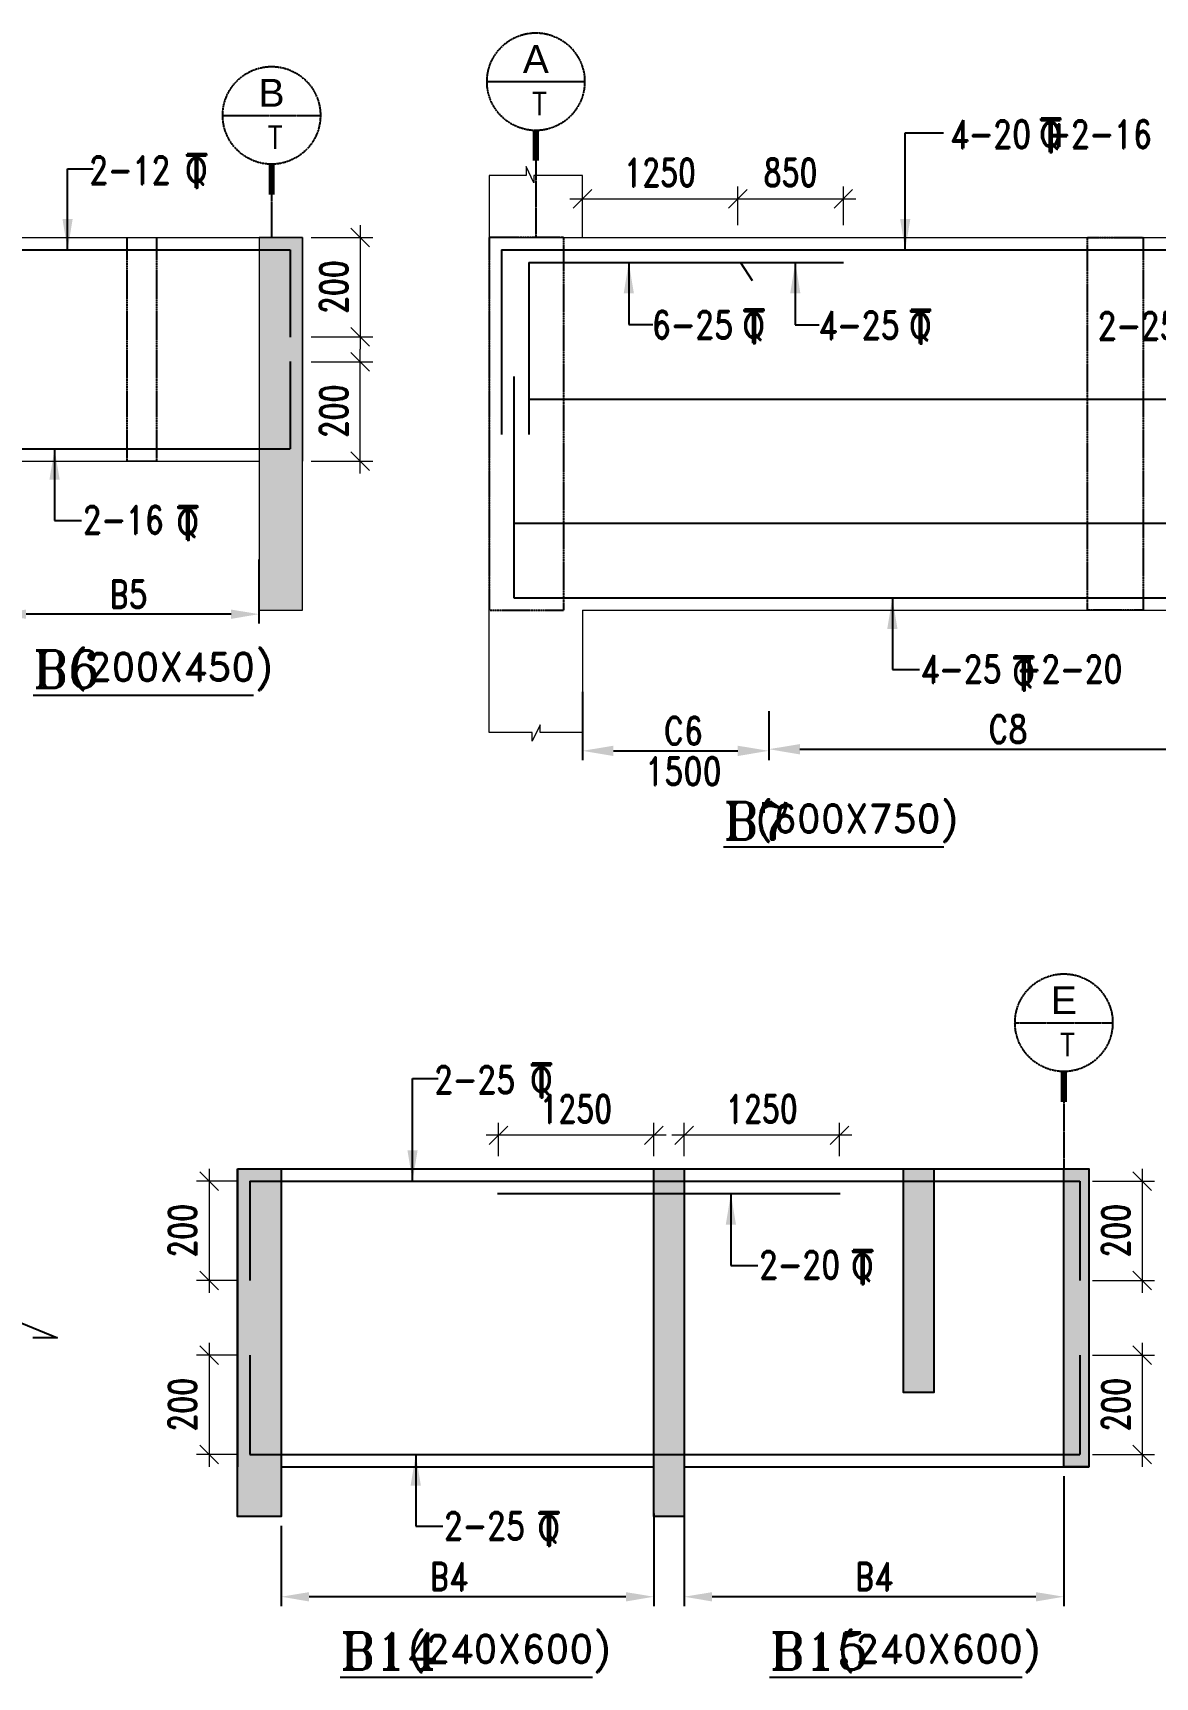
# Model space of a CAD drawing. Header units: millimetres. Extents: x 2061841 to 105821645, y -77612 to 48520811.
# Drawn here: x 2857719 to 2866751, y 29603 to 42838 of the extents above; entities that cross this region are included whole.
import ezdxf
from ezdxf.enums import TextEntityAlignment as Align

# ---------------------------------------------------------------- set-up
doc = ezdxf.new("R2010")
doc.units = ezdxf.units.MM
doc.header["$LTSCALE"] = 10
doc.header["$MEASUREMENT"] = 0
for name, pattern in [('$0$HIDDEN', [0.375, 0.25, -0.125]), ('BASEMENT COLUMN SETTING OUT-PART 2_R4$0$CENTER', [2, 1.25, -0.25, 0.25, -0.25]), ('CENTER', [2, 1.25, -0.25, 0.25, -0.25])]:
    doc.linetypes.add(name, pattern=pattern)
for name, color, linetype in [('A-Grid-Tower', 8, 'CENTER'), ('BASEMENT COLUMN SETTING OUT-PART 2_R4$0$A-GRID-MAIN', 2, 'BASEMENT COLUMN SETTING OUT-PART 2_R4$0$CENTER'), ('BEAM', 4, 'Continuous'), ('BEAM HATCH', 252, 'Continuous'), ('BEAM STIRRUPS', 3, 'Continuous'), ('LEADER', 3, 'Continuous'), ('REIN', 1, 'Continuous'), ('S-BEAM', 4, 'Continuous'), ('SHEET', 7, 'Continuous'), ('VIN_BEAM', 4, 'Continuous')]:
    doc.layers.add(name, color=color, linetype=linetype)
doc.layers.add('TEXT', color=2, linetype='Continuous', lineweight=25)
doc.layers.add('VIN_SLAB DIMENSION', color=3, linetype='Continuous', lineweight=13)
doc.styles.add('200', font='romand.shx', dxfattribs={"width": 0.8, "height": 225})
doc.styles.add('BASEMENT COLUMN SETTING OUT-PART 2_R4$0$MAS-TXTL', font='arial.ttf', dxfattribs={"height": 200})
doc.styles.add('BASEMENT COLUMN SETTING OUT-PART 2_R4$0$MAS-TXTS', font='romans.shx', dxfattribs={"width": 0.8, "height": 180})
doc.styles.add('PK', font='romand.shx', dxfattribs={"width": 0.7, "height": 225})
doc.styles.add('PRP 100', font='romand.shx', dxfattribs={"width": 0.75})
doc.styles.add('RD', font='romand.shx', dxfattribs={"width": 0.9, "height": 225})
doc.styles.add('ROMAND', font='romand', dxfattribs={"height": 200})
doc.styles.add('RT', font='romant.shx', dxfattribs={"height": 250})
doc.dimstyles.new('dim', dxfattribs={"dimtxt": 225, "dimasz": 150, "dimexe": 100, "dimexo": 100, "dimgap": 100, "dimtad": 1, "dimdec": 0, "dimlfac": -1, "dimrnd": 5, "dimdsep": 46, "dimtxsty": 'PRP 100', "dimblk": 'OBLIQUE', "dimcen": 1.5, "dimdle": 100, "dimclrd": 3, "dimclre": 3, "dimclrt": 2, "dimadec": 0, "dimazin": 0, "dimtfac": 1, "dimtdec": 0, "dimtix": 1, "dimtmove": 0, "dimatfit": 3, "dimldrblk": 'OBLIQUE', "dimfxl": 200, "dimlwd": -1, "dimlwe": -1, "dimarcsym": 0})
doc.dimstyles.new('GR', dxfattribs={"dimtxt": 225, "dimasz": 100, "dimexe": 50, "dimexo": 50, "dimgap": 40, "dimtad": 1, "dimdec": 0, "dimzin": 0, "dimdsep": 46, "dimtxsty": 'RD', "dimblk1": 'OBLIQUE', "dimblk2": 'OBLIQUE', "dimsah": 1, "dimcen": 0, "dimdle": 100, "dimclrd": 3, "dimclre": 3, "dimclrt": 2, "dimadec": 0, "dimazin": 0, "dimtfac": 1, "dimtdec": 0, "dimtix": 1, "dimtmove": 0, "dimatfit": 3, "dimfxl": 1, "dimtolj": 1, "dimtzin": 0, "dimarcsym": 0})
doc.dimstyles.new('GR2', dxfattribs={"dimtxt": 225, "dimasz": 100, "dimexe": 75, "dimexo": 75, "dimgap": 50, "dimtad": 1, "dimdec": 0, "dimdsep": 46, "dimtxsty": '200', "dimblk1": 'OBLIQUE', "dimblk2": 'OBLIQUE', "dimsah": 1, "dimcen": 50, "dimdle": 75, "dimclrd": 3, "dimclre": 3, "dimclrt": 2, "dimadec": 0, "dimazin": 0, "dimtfac": 1, "dimtdec": 0, "dimtix": 1, "dimtmove": 0, "dimatfit": 3, "dimldrblk": 'OBLIQUE', "dimfxl": 1, "dimtolj": 1, "dimtzin": 0, "dimarcsym": 0})

# ---------------------------------------------------------------- blocks, each defined once
blk = doc.blocks.new('_Oblique')
at = {"color": 0, "linetype": 'ByBlock', "lineweight": -2}
blk.add_line((-0.5, -0.5), (0.5, 0.5), dxfattribs=at)
blk = doc.blocks.new('*D1753')
at = {"layer": 'Defpoints', "color": 0, "transparency": 16777216}
for p in [(2863392, 41502), (2862142, 41191, 0), (2863392, 41191, 0)]:
    blk.add_point(p, dxfattribs=at)
at = {"layer": 'VIN_SLAB DIMENSION', "color": 3, "transparency": 16777216}
for p, q in [((2862142, 41291), (2862142, 41602)), ((2863392, 41291), (2863392, 41602)), ((2862042, 41502), (2863492, 41502))]:
    blk.add_line(p, q, dxfattribs=at)
at = {"layer": 'VIN_SLAB DIMENSION', "color": 3, "transparency": 16777216, "xscale": 150, "yscale": 150, "zscale": 150, "rotation": 180}
blk.add_blockref('_Oblique', (2862142, 41502), dxfattribs=at)
at = {"layer": 'VIN_SLAB DIMENSION', "color": 3, "transparency": 16777216, "xscale": 150, "yscale": 150, "zscale": 150}
blk.add_blockref('_Oblique', (2863392, 41502), dxfattribs=at)
at = {"layer": 'VIN_SLAB DIMENSION', "color": 2, "transparency": 16777216, "insert": (2862767, 41715), "char_height": 225, "attachment_point": 5, "style": 'PRP 100'}
blk.add_mtext('1250', dxfattribs=at)
blk = doc.blocks.new('OBLIQUE')
blk = doc.blocks.new('A$C33BE299A')
at = {"layer": 'SHEET', "color": 4, "style": 'ROMAND'}
for s, height, p in [('T', 170, (-16.2, 0)), ('Q', 125, (-14.4, 26.9))]:
    blk.add_text(s, height=height, dxfattribs=at).set_placement(p)
blk = doc.blocks.new('*D1728')
at = {"layer": 'BEAM STIRRUPS', "color": 3, "lineweight": -2, "ltscale": 0.25, "transparency": 16777216}
for p, q in [((2857440, 38520), (2857440, 38084)), ((2859539, 38598), (2859539, 38084)), ((2859314, 38159), (2857665, 38159))]:
    blk.add_line(p, q, dxfattribs=at)
at = {"layer": 'BEAM STIRRUPS', "color": 3, "linetype": 'Continuous', "ltscale": 0.25, "transparency": 16777216}
for points in [[(2857665, 38196), (2857665, 38121), (2857440, 38159)], [(2859314, 38196), (2859314, 38121), (2859539, 38159)]]:
    blk.add_solid(points, dxfattribs=at)
at = {"layer": 'Defpoints', "color": 0, "linetype": 'Continuous', "ltscale": 0.25, "transparency": 16777216}
for p in [(2859539, 38673, 46), (2857440, 38595, 2), (2857440, 38159)]:
    blk.add_point(p, dxfattribs=at)
at = {"layer": 'BEAM STIRRUPS', "color": 2, "linetype": 'Continuous', "ltscale": 0.25, "transparency": 16777216, "insert": (2858489, 38321), "char_height": 225, "attachment_point": 5, "rotation": 360, "style": '200'}
blk.add_mtext('\\A1;B5', dxfattribs=at)
blk = doc.blocks.new('*D1709')
at = {"layer": 'BEAM STIRRUPS', "color": 3, "lineweight": -2, "ltscale": 0.25, "transparency": 16777216}
for p, q in [((2862717, 30920), (2862717, 30175)), ((2859717, 30820), (2859717, 30175)), ((2862492, 30250), (2859942, 30250))]:
    blk.add_line(p, q, dxfattribs=at)
at = {"layer": 'BEAM STIRRUPS', "color": 3, "linetype": 'Continuous', "ltscale": 0.25, "transparency": 16777216}
for points in [[(2859942, 30287), (2859942, 30212), (2859717, 30250)], [(2862492, 30287), (2862492, 30212), (2862717, 30250)]]:
    blk.add_solid(points, dxfattribs=at)
at = {"layer": 'Defpoints', "color": 0, "linetype": 'Continuous', "ltscale": 0.25, "transparency": 16777216}
for p in [(2862717, 30995, 46), (2859717, 30895, 2), (2859717, 30250)]:
    blk.add_point(p, dxfattribs=at)
at = {"layer": 'BEAM STIRRUPS', "color": 2, "linetype": 'Continuous', "ltscale": 0.25, "transparency": 16777216, "insert": (2861067, 30412), "char_height": 225, "attachment_point": 5, "rotation": 360, "style": '200'}
blk.add_mtext('\\A1;B4', dxfattribs=at)
blk = doc.blocks.new('*D1710')
at = {"layer": 'BEAM STIRRUPS', "color": 3, "lineweight": -2, "ltscale": 0.25, "transparency": 16777216}
for p, q in [((2862961, 31220), (2862961, 30175)), ((2866017, 31220), (2866017, 30175)), ((2865792, 30250), (2863186, 30250))]:
    blk.add_line(p, q, dxfattribs=at)
at = {"layer": 'BEAM STIRRUPS', "color": 3, "linetype": 'Continuous', "ltscale": 0.25, "transparency": 16777216}
for points in [[(2863186, 30287), (2863186, 30212), (2862961, 30250)], [(2865792, 30287), (2865792, 30212), (2866017, 30250)]]:
    blk.add_solid(points, dxfattribs=at)
at = {"layer": 'Defpoints', "color": 0, "linetype": 'Continuous', "ltscale": 0.25, "transparency": 16777216}
for p in [(2862961, 31295, 2), (2866017, 31295, 46), (2862961, 30250)]:
    blk.add_point(p, dxfattribs=at)
at = {"layer": 'BEAM STIRRUPS', "color": 2, "linetype": 'Continuous', "ltscale": 0.25, "transparency": 16777216, "insert": (2864489, 30412), "char_height": 225, "attachment_point": 5, "rotation": 360, "style": '200'}
blk.add_mtext('\\A1;B4', dxfattribs=at)
blk = doc.blocks.new('*D1645')
at = {"layer": 'BEAM', "color": 3, "lineweight": -2, "transparency": 16777216}
for p, q in [((2862142, 37533), (2862142, 36984)), ((2863642, 37378), (2863642, 36984)), ((2862392, 37059), (2863392, 37059))]:
    blk.add_line(p, q, dxfattribs=at)
at = {"layer": 'BEAM', "color": 3, "transparency": 16777216}
for points in [[(2862392, 37100), (2862392, 37017), (2862142, 37059)], [(2863392, 37100), (2863392, 37017), (2863642, 37059)]]:
    blk.add_solid(points, dxfattribs=at)
at = {"layer": 'Defpoints', "color": 0, "transparency": 16777216}
for p in [(2862142, 37608, 0), (2863642, 37453, 0), (2863642, 37059)]:
    blk.add_point(p, dxfattribs=at)
at = {"layer": 'BEAM', "color": 2, "transparency": 16777216, "char_height": 225, "attachment_point": 5, "style": '200'}
for s, insert in [('\\A1;C6', (2862955, 37221)), ('\\A1;1500', (2862955, 36896))]:
    blk.add_mtext(s, dxfattribs=dict(at, insert=insert))
blk = doc.blocks.new('*D1647')
at = {"layer": 'BEAM', "color": 3, "lineweight": -2, "transparency": 16777216}
for p, q in [((2867492, 37322), (2867492, 36997)), ((2863642, 37303), (2863642, 36997)), ((2863892, 37072), (2867242, 37072))]:
    blk.add_line(p, q, dxfattribs=at)
at = {"layer": 'BEAM', "color": 3, "transparency": 16777216}
for points in [[(2863892, 37113), (2863892, 37030), (2863642, 37072)], [(2867242, 37113), (2867242, 37030), (2867492, 37072)]]:
    blk.add_solid(points, dxfattribs=at)
at = {"layer": 'Defpoints', "color": 0, "transparency": 16777216}
for p in [(2863642, 37378), (2867492, 37397, 14), (2867492, 37072)]:
    blk.add_point(p, dxfattribs=at)
at = {"layer": 'BEAM', "color": 2, "transparency": 16777216, "insert": (2865567, 37234), "char_height": 225, "attachment_point": 5, "style": '200'}
blk.add_mtext('\\A1;C8', dxfattribs=at)
blk = doc.blocks.new('*D1661')
at = {"layer": 'Defpoints', "color": 0, "transparency": 16777216}
for p in [(2861467, 33964), (2861467, 33695, 0), (2862717, 33695, 0)]:
    blk.add_point(p, dxfattribs=at)
at = {"layer": 'VIN_SLAB DIMENSION', "color": 3, "transparency": 16777216}
for p, q in [((2861467, 33795), (2861467, 34064)), ((2862717, 33795), (2862717, 34064)), ((2862817, 33964), (2861367, 33964))]:
    blk.add_line(p, q, dxfattribs=at)
at = {"layer": 'VIN_SLAB DIMENSION', "color": 3, "transparency": 16777216, "xscale": 150, "yscale": 150, "zscale": 150, "rotation": 180}
blk.add_blockref('_Oblique', (2861467, 33964), dxfattribs=at)
at = {"layer": 'VIN_SLAB DIMENSION', "color": 3, "transparency": 16777216, "xscale": 150, "yscale": 150, "zscale": 150}
blk.add_blockref('_Oblique', (2862717, 33964), dxfattribs=at)
at = {"layer": 'VIN_SLAB DIMENSION', "color": 2, "transparency": 16777216, "insert": (2862092, 34177), "char_height": 225, "attachment_point": 5, "style": 'PRP 100'}
blk.add_mtext('1250', dxfattribs=at)
blk = doc.blocks.new('*D1662')
at = {"layer": 'Defpoints', "color": 0, "transparency": 16777216}
for p in [(2862961, 33964), (2862961, 33695, 0), (2864211, 33695, 0)]:
    blk.add_point(p, dxfattribs=at)
at = {"layer": 'VIN_SLAB DIMENSION', "color": 3, "transparency": 16777216}
for p, q in [((2862961, 33795), (2862961, 34064)), ((2864211, 33795), (2864211, 34064)), ((2864311, 33964), (2862861, 33964))]:
    blk.add_line(p, q, dxfattribs=at)
at = {"layer": 'VIN_SLAB DIMENSION', "color": 3, "transparency": 16777216, "xscale": 150, "yscale": 150, "zscale": 150, "rotation": 180}
blk.add_blockref('_Oblique', (2862961, 33964), dxfattribs=at)
at = {"layer": 'VIN_SLAB DIMENSION', "color": 3, "transparency": 16777216, "xscale": 150, "yscale": 150, "zscale": 150}
blk.add_blockref('_Oblique', (2864211, 33964), dxfattribs=at)
at = {"layer": 'VIN_SLAB DIMENSION', "color": 2, "transparency": 16777216, "insert": (2863586, 34177), "char_height": 225, "attachment_point": 5, "style": 'PRP 100'}
blk.add_mtext('1250', dxfattribs=at)
blk = doc.blocks.new('*D1632')
at = {"layer": 'Defpoints', "color": 0, "transparency": 16777216}
for p in [(2864242, 41502), (2863392, 41191), (2864242, 41191)]:
    blk.add_point(p, dxfattribs=at)
at = {"layer": 'VIN_SLAB DIMENSION', "color": 3, "transparency": 16777216}
for p, q in [((2863392, 41291), (2863392, 41602)), ((2864242, 41291), (2864242, 41602)), ((2863292, 41502), (2864342, 41502))]:
    blk.add_line(p, q, dxfattribs=at)
at = {"layer": 'VIN_SLAB DIMENSION', "color": 3, "transparency": 16777216, "xscale": 150, "yscale": 150, "zscale": 150, "rotation": 180}
blk.add_blockref('_Oblique', (2863392, 41502), dxfattribs=at)
at = {"layer": 'VIN_SLAB DIMENSION', "color": 3, "transparency": 16777216, "xscale": 150, "yscale": 150, "zscale": 150}
blk.add_blockref('_Oblique', (2864242, 41502), dxfattribs=at)
at = {"layer": 'VIN_SLAB DIMENSION', "color": 2, "transparency": 16777216, "insert": (2863817, 41715), "char_height": 225, "attachment_point": 5, "style": 'PRP 100'}
blk.add_mtext('850', dxfattribs=at)
blk = doc.blocks.new('BASEMENT COLUMN SETTING OUT-PART 2_R4$0$GRID TARGET1')
blk.add_wipeout([(393, -655), (392, -641), (392, -628), (390, -614), (389, -600), (387, -587), (384, -573), (381, -560), (377, -547), (373, -534), (369, -521), (364, -508), (359, -495), (353, -483), (347, -471), (340, -459), (333, -447), (325, -435), (318, -424), (309, -413), (301, -403), (292, -392), (282, -382), (273, -373), (263, -363), (252, -354), (242, -346), (231, -337), (220, -330), (208, -322), (196, -315), (184, -308), (172, -302), (160, -296), (147, -291), (134, -286), (121, -282), (108, -278), (95, -274), (82, -271), (68, -268), (55, -266), (41, -265), (27, -263), (14, -263), (0, -262), (-14, -263), (-27, -263), (-41, -265), (-55, -266), (-68, -268), (-82, -271), (-95, -274), (-108, -278), (-121, -282), (-134, -286), (-147, -291), (-160, -296), (-172, -302), (-184, -308), (-196, -315), (-208, -322), (-220, -330), (-231, -337), (-242, -346), (-252, -354), (-263, -363), (-273, -373), (-282, -382), (-292, -392), (-301, -403), (-309, -413), (-318, -424), (-325, -435), (-333, -447), (-340, -459), (-347, -471), (-353, -483), (-359, -495), (-364, -508), (-369, -521), (-373, -534), (-377, -547), (-381, -560), (-384, -573), (-387, -587), (-389, -600), (-390, -614), (-392, -628), (-392, -641), (-393, -655), (-392, -669), (-392, -682), (-390, -696), (-389, -710), (-387, -723), (-384, -737), (-381, -750), (-377, -763), (-373, -776), (-369, -789), (-364, -802), (-359, -815), (-353, -827), (-347, -839), (-340, -851), (-333, -863), (-325, -875), (-318, -886), (-309, -897), (-301, -907), (-292, -918), (-282, -928), (-273, -937), (-263, -947), (-252, -956), (-242, -964), (-231, -973), (-220, -981), (-208, -988), (-196, -995), (-184, -1002), (-172, -1008), (-160, -1014), (-147, -1019), (-134, -1024), (-121, -1028), (-108, -1032), (-95, -1036), (-82, -1039), (-68, -1042), (-55, -1044), (-41, -1046), (-27, -1047), (-14, -1047), (0, -1048), (14, -1047), (27, -1047), (41, -1046), (55, -1044), (68, -1042), (82, -1039), (95, -1036), (108, -1032), (121, -1028), (134, -1024), (147, -1019), (160, -1014), (172, -1008), (184, -1002), (196, -995), (208, -988), (220, -981), (231, -973), (242, -964), (252, -956), (263, -947), (273, -937), (282, -928), (292, -918), (301, -907), (309, -897), (318, -886), (325, -875), (333, -863), (340, -851), (347, -839), (353, -827), (359, -815), (364, -802), (369, -789), (373, -776), (377, -763), (381, -750), (384, -737), (387, -723), (389, -710), (390, -696), (392, -682), (392, -669)])
blk.add_line((-393, -655), (393, -655))
at = {"const_width": 48.8}
blk.add_lwpolyline([(0, -1048), (0, -1292)], dxfattribs=at)
blk.add_circle((0, -655), 393)
for tag, height, style, p in [('AS', 225, 'BASEMENT COLUMN SETTING OUT-PART 2_R4$0$MAS-TXTL', (0, -586)), ('REF', 180, 'BASEMENT COLUMN SETTING OUT-PART 2_R4$0$MAS-TXTS', (29, -925))]:
    blk.add_attdef(tag, text='', height=height, dxfattribs=dict(style=style)).set_placement(p, align=Align.CENTER)
blk = doc.blocks.new('*D1209')
at = {"layer": 'Defpoints', "color": 0, "transparency": 16777216}
for p in [(2859859, 41191, 52), (2859859, 40391, 51), (2860354, 40391)]:
    blk.add_point(p, dxfattribs=at)
at = {"layer": 'VIN_SLAB DIMENSION', "color": 3, "transparency": 16777216}
for p, q in [((2859959, 41191), (2860454, 41191)), ((2860354, 41291), (2860354, 40291)), ((2859959, 40391), (2860454, 40391))]:
    blk.add_line(p, q, dxfattribs=at)
at = {"layer": 'VIN_SLAB DIMENSION', "color": 3, "transparency": 16777216, "xscale": 150, "yscale": 150, "zscale": 150}
for p, rotation in [((2860354, 41191), 90), ((2860354, 40391), 270)]:
    blk.add_blockref('_Oblique', p, dxfattribs=dict(at, rotation=rotation))
at = {"layer": 'VIN_SLAB DIMENSION', "color": 2, "transparency": 16777216, "insert": (2860141, 40791), "char_height": 225, "attachment_point": 5, "rotation": 90, "style": 'PRP 100'}
blk.add_mtext('200', dxfattribs=at)
blk = doc.blocks.new('*D1210')
at = {"layer": 'Defpoints', "color": 0, "transparency": 16777216}
for p in [(2859859, 40191, 51), (2860354, 40191), (2859859, 39391, 52)]:
    blk.add_point(p, dxfattribs=at)
at = {"layer": 'VIN_SLAB DIMENSION', "color": 3, "transparency": 16777216}
for p, q in [((2860354, 39291), (2860354, 40291)), ((2859959, 40191), (2860454, 40191)), ((2859959, 39391), (2860454, 39391))]:
    blk.add_line(p, q, dxfattribs=at)
at = {"layer": 'VIN_SLAB DIMENSION', "color": 3, "transparency": 16777216, "xscale": 150, "yscale": 150, "zscale": 150}
for p, rotation in [((2860354, 40191), 90), ((2860354, 39391), 270)]:
    blk.add_blockref('_Oblique', p, dxfattribs=dict(at, rotation=rotation))
at = {"layer": 'VIN_SLAB DIMENSION', "color": 2, "transparency": 16777216, "insert": (2860141, 39791), "char_height": 225, "attachment_point": 5, "rotation": 90, "style": 'PRP 100'}
blk.add_mtext('200', dxfattribs=at)
blk = doc.blocks.new('*D1215')
at = {"layer": 'Defpoints', "color": 0, "transparency": 16777216}
for p in [(2859467, 33595, 52), (2859137, 32795), (2859467, 32795, 51)]:
    blk.add_point(p, dxfattribs=at)
at = {"layer": 'VIN_SLAB DIMENSION', "color": 3, "transparency": 16777216}
for p, q in [((2859137, 33695), (2859137, 32695)), ((2859367, 33595), (2859037, 33595)), ((2859367, 32795), (2859037, 32795))]:
    blk.add_line(p, q, dxfattribs=at)
at = {"layer": 'VIN_SLAB DIMENSION', "color": 3, "transparency": 16777216, "xscale": 150, "yscale": 150, "zscale": 150}
for p, rotation in [((2859137, 33595), 90), ((2859137, 32795), 270)]:
    blk.add_blockref('_Oblique', p, dxfattribs=dict(at, rotation=rotation))
at = {"layer": 'VIN_SLAB DIMENSION', "color": 2, "transparency": 16777216, "insert": (2858924, 33195), "char_height": 225, "attachment_point": 5, "rotation": 90, "style": 'PRP 100'}
blk.add_mtext('200', dxfattribs=at)
blk = doc.blocks.new('*D1216')
at = {"layer": 'Defpoints', "color": 0, "transparency": 16777216}
for p in [(2859467, 32195, 52), (2859137, 31395), (2859467, 31395, 51)]:
    blk.add_point(p, dxfattribs=at)
at = {"layer": 'VIN_SLAB DIMENSION', "color": 3, "transparency": 16777216}
for p, q in [((2859137, 32295), (2859137, 31295)), ((2859367, 32195), (2859037, 32195)), ((2859367, 31395), (2859037, 31395))]:
    blk.add_line(p, q, dxfattribs=at)
at = {"layer": 'VIN_SLAB DIMENSION', "color": 3, "transparency": 16777216, "xscale": 150, "yscale": 150, "zscale": 150}
for p, rotation in [((2859137, 32195), 90), ((2859137, 31395), 270)]:
    blk.add_blockref('_Oblique', p, dxfattribs=dict(at, rotation=rotation))
at = {"layer": 'VIN_SLAB DIMENSION', "color": 2, "transparency": 16777216, "insert": (2858924, 31795), "char_height": 225, "attachment_point": 5, "rotation": 90, "style": 'PRP 100'}
blk.add_mtext('200', dxfattribs=at)
blk = doc.blocks.new('*D1217')
at = {"layer": 'Defpoints', "color": 0, "transparency": 16777216}
for p in [(2866146, 33595, 52), (2866146, 32795, 51), (2866647, 32795)]:
    blk.add_point(p, dxfattribs=at)
at = {"layer": 'VIN_SLAB DIMENSION', "color": 3, "transparency": 16777216}
for p, q in [((2866647, 33695), (2866647, 32695)), ((2866246, 33595), (2866747, 33595)), ((2866246, 32795), (2866747, 32795))]:
    blk.add_line(p, q, dxfattribs=at)
at = {"layer": 'VIN_SLAB DIMENSION', "color": 3, "transparency": 16777216, "xscale": 150, "yscale": 150, "zscale": 150}
for p, rotation in [((2866647, 33595), 90), ((2866647, 32795), 270)]:
    blk.add_blockref('_Oblique', p, dxfattribs=dict(at, rotation=rotation))
at = {"layer": 'VIN_SLAB DIMENSION', "color": 2, "transparency": 16777216, "insert": (2866434, 33195), "char_height": 225, "attachment_point": 5, "rotation": 90, "style": 'PRP 100'}
blk.add_mtext('200', dxfattribs=at)
blk = doc.blocks.new('*D1218')
at = {"layer": 'Defpoints', "color": 0, "transparency": 16777216}
for p in [(2866146, 32195, 52), (2866146, 31395, 51), (2866647, 31395)]:
    blk.add_point(p, dxfattribs=at)
at = {"layer": 'VIN_SLAB DIMENSION', "color": 3, "transparency": 16777216}
for p, q in [((2866647, 32295), (2866647, 31295)), ((2866246, 32195), (2866747, 32195)), ((2866246, 31395), (2866747, 31395))]:
    blk.add_line(p, q, dxfattribs=at)
at = {"layer": 'VIN_SLAB DIMENSION', "color": 3, "transparency": 16777216, "xscale": 150, "yscale": 150, "zscale": 150}
for p, rotation in [((2866647, 32195), 90), ((2866647, 31395), 270)]:
    blk.add_blockref('_Oblique', p, dxfattribs=dict(at, rotation=rotation))
at = {"layer": 'VIN_SLAB DIMENSION', "color": 2, "transparency": 16777216, "insert": (2866434, 31795), "char_height": 225, "attachment_point": 5, "rotation": 90, "style": 'PRP 100'}
blk.add_mtext('200', dxfattribs=at)

msp = doc.modelspace()

# ---------------------------------------------------------------- hatches: boundary and pattern name
at = {"layer": 'BEAM HATCH'}
for points in [[(2859539.2, 41190.6), (2859539.2, 38190.6), (2859889.2, 38190.6), (2859889.2, 41190.6)], [(2859366.5, 33694.6), (2859716.5, 33694.6), (2859716.5, 30894.6), (2859366.5, 30894.6)], [(2862716.5, 33694.6), (2862961.5, 33694.6), (2862961.5, 30894.6), (2862716.5, 30894.6)], [(2864726.5, 33694.6), (2864971.4, 33694.6), (2864971.4, 31894.6), (2864726.5, 31894.6)], [(2866016.5, 33694.6), (2866216.5, 33694.6), (2866216.5, 31294.6), (2866016.5, 31294.6)]]:
    msp.add_hatch(color=252, dxfattribs=at).paths.add_polyline_path(points)

# ---------------------------------------------------------------- linework, layer by layer
at = {"layer": 'A-Grid-Tower', "color": 6}
for p, q in [((2861767.1, 41808.5, 0), (2861767.1, 41190.6, 51.6)), ((2859640.2, 41536.9, 0), (2859640.2, 41190.6, 0)), ((2866016.5, 34233.8, 0), (2866016.5, 33694.6, 0))]:
    msp.add_line(p, q, dxfattribs=at)
at = {"layer": 'BEAM', "lineweight": 13}
for p, q in [((2861392.1, 41690.6, 0), (2861392.1, 41190.6, 0)), ((2861688.8, 41690.6, 0), (2861392.1, 41690.6, 51.6)), ((2861688.8, 41761.2, 0), (2861688.8, 41690.6, 0)), ((2861751.9, 41629.6, 0), (2861688.8, 41761.2, 0)), ((2861751.9, 41690.6, 0), (2861751.9, 41629.6, 0)), ((2862142.1, 41690.6, 175.2), (2861751.9, 41690.6, 0)), ((2862142.1, 41190.6, 0), (2862142.1, 41690.6, 0)), ((2857439.7, 41190.6, 0), (2859889.2, 41190.6, 0)), ((2859889.2, 41190.6, 0), (2859889.2, 39390.6, 0)), ((2861392.1, 41190.6, 51.6), (2861392.1, 38190.6, 51.6)), ((2861392.1, 41190.6, 51.6), (2872092.1, 41190.6, 51.6)), ((2857439.7, 39390.6, 0), (2859539.2, 39390.6, 0)), ((2858714.2, 39390.6, 0), (2858474.2, 39390.6, 0)), ((2861392.1, 37207.6, 0), (2861392.1, 38190.6, 0)), ((2862142.1, 38190.6, 0), (2868992.1, 38190.6, 0)), ((2862142.1, 38190.6, 0), (2862142.1, 37207.6, 0)), ((2861738.7, 37207.6, 0), (2861392.1, 37207.6, 51.6)), ((2861801.8, 37268.6, 0), (2861738.7, 37137, 0)), ((2861738.7, 37137, 0), (2861738.7, 37207.6, 0)), ((2861801.8, 37207.6, 0), (2861801.8, 37268.6, 0)), ((2862142.1, 37207.6, 175.2), (2861801.8, 37207.6, 0))]:
    msp.add_line(p, q, dxfattribs=at)
at = {"layer": 'BEAM'}
for p, q in [((2859366.5, 33694.6, 0), (2859366.5, 31294.6, 0)), ((2859366.5, 33694.6, 0), (2866216.5, 33694.6, 0)), ((2866216.5, 33694.6, 0), (2866216.5, 31294.6, 0)), ((2866216.5, 33594.6, 0), (2866216.5, 31394.6, 0)), ((2857570.4, 32476.9, 0), (2857916, 32333.9, 0)), ((2857916, 32333.9, 0), (2857718.3, 32333.9, 0)), ((2859716.5, 31294.6, 0), (2862716.5, 31294.6, 0)), ((2862961.5, 31294.6, 0), (2866216.5, 31294.6, 0))]:
    msp.add_line(p, q, dxfattribs=at)
at = {"layer": 'BEAM', "lineweight": 13, "elevation": 0}
msp.add_lwpolyline([(2859539.2, 41190.6), (2859539.2, 38190.6), (2859889.2, 38190.6), (2859889.2, 41190.6), (2859539.2, 41190.6), (2859539.2, 40927.7)], dxfattribs=at)
at = {"layer": 'BEAM', "elevation": 0}
for points in [[(2859366.5, 33694.6), (2859716.5, 33694.6), (2859716.5, 30894.6), (2859366.5, 30894.6)], [(2862716.5, 33694.6), (2862961.5, 33694.6), (2862961.5, 30894.6), (2862716.5, 30894.6)], [(2864726.5, 33694.6), (2864971.4, 33694.6), (2864971.4, 31894.6), (2864726.5, 31894.6)], [(2866016.5, 33694.6), (2866216.5, 33694.6), (2866216.5, 31294.6), (2866016.5, 31294.6)]]:
    msp.add_lwpolyline(points, close=True, dxfattribs=at)
at = {"layer": 'REIN'}
for p, q in [((2857089.8, 41090.6, 0), (2859789.2, 41090.6, 0)), ((2859789.2, 41090.6, 0), (2859789.2, 40388.1, 0)), ((2861491.3, 41090.6, 51.6), (2865281.9, 41090.6, 51.6)), ((2861491.3, 41090.6, 51.6), (2861491.3, 39606.1, 51.6)), ((2865281.9, 41090.6, 51.6), (2871792.1, 41090.6, 0)), ((2861710.9, 40990.6, 51.6), (2864242.1, 40990.6, 0)), ((2861710.9, 40990.6, 51.6), (2861710.9, 39606.1, 51.6)), ((2863415, 40990.6, 17.2), (2863508.9, 40846, 17.2)), ((2859789.2, 40191.6, 0), (2859789.2, 39490.6, 0)), ((2861591.3, 40071, 51.6), (2861591.3, 38290.6, 51.6)), ((2861711.6, 39890.6, 51.6), (2886570.5, 39890.6, 0)), ((2857089.8, 39490.6, 0), (2859789.2, 39490.6, 0)), ((2861591.3, 38890.6, 51.6), (2886485.8, 38890.6, 0)), ((2861591.3, 38290.6, 51.6), (2870742.2, 38290.6, 15.1)), ((2859466.5, 33594.6, 0), (2866145.8, 33594.6, 0)), ((2859466.5, 33594.6, 0), (2859466.5, 32794.6, 0)), ((2861457.5, 33494.6, 0), (2864217, 33494.6, 0)), ((2866145.8, 33594.6, 0), (2866145.8, 32794.6, 0)), ((2859466.5, 32194.6, 0), (2859466.5, 31394.6, 0)), ((2866145.8, 32194.6, 0), (2866145.8, 31394.6, 0)), ((2859466.5, 31394.6, 0), (2866145.8, 31394.6, 0))]:
    msp.add_line(p, q, dxfattribs=at)
at = {"layer": 'S-BEAM', "linetype": '$0$HIDDEN'}
for p, q in [((2858474.2, 41190.6, 0), (2858474.2, 39390.6, 0)), ((2858714.2, 41190.6, 0), (2858714.2, 39390.6, 0))]:
    msp.add_line(p, q, dxfattribs=at)
at = {"layer": 'VIN_BEAM', "linetype": '$0$HIDDEN'}
for points, elevation in [([(2861992.1, 41190.6), (2861391.9, 41190.6), (2861391.9, 38190.6), (2861992.1, 38190.6)], 0), ([(2866206, 41190.6), (2866656.1, 41190.6), (2866656.1, 38190.6), (2866206, 38190.6)], 51.6)]:
    msp.add_lwpolyline(points, close=True, dxfattribs=dict(at, elevation=elevation))

# ---------------------------------------------------------------- block references
at = {"layer": 'TEXT', "color": 1, "xscale": 1.600000001490116, "yscale": 1.600000001490116, "zscale": 1.600000001490116}
for p in [(2865837.8, 41877, 243709.9), (2863449.8, 40339.3, 243686.4), (2864789.4, 40337, 243658.3), (2865621.5, 37545.5, 243709.9), (2864324.1, 32766.9, 243658.3)]:
    msp.add_blockref('A$C33BE299A', p, dxfattribs=at)
at = {"layer": 'TEXT', "color": 2, "xscale": 1.600000001490116, "yscale": 1.600000001490116, "zscale": 1.600000001490116}
for p in [(2858963.6, 41590.7, 243658), (2858893.1, 38756, 243658), (2861739.9, 34269.2, 243658), (2861800.1, 30660, 243658)]:
    msp.add_blockref('A$C33BE299A', p, dxfattribs=at)

# ---------------------------------------------------------------- texts
at = {"layer": 'TEXT', "color": 2, "style": 'PK', "width": 0.8}
for s, p in [('4-20 +2-16', (2865098.9, 41910.4, 51.4)), ('2-12', (2858170.8, 41620.9, -0.2)), ('6-25', (2862700.6, 40375.3, 28.2)), ('4-25', (2864040.2, 40372.9, 0)), ('2-25 +2-20', (2866286.7, 40366.7, 51.6)), ('2-25', (2860947.1, 34299.5, -0.2))]:
    msp.add_text(s, height=225, dxfattribs=at).set_placement(p)
for s, p in [('2-16', (2858118.6, 38805, 0)), ('4-25 +2-20', (2864861.4, 37605, 51.6)), ('2-20', (2863561.8, 32809, 0)), ('2-25', (2861025.5, 30709, 0))]:
    msp.add_text(s, height=225, rotation=0, dxfattribs=at).set_placement(p)
at = {"layer": 'TEXT', "color": 1, "style": 'RT'}
for s, p in [('%%UB6      ', (2858607.3, 37716.7, 0)), ('%%UB7      ', (2864163.8, 36495.7, 51.6)), ('%%UB14      ', (2861207, 29813, 0)), ('%%UB15      ', (2864664.7, 29813, 0))]:
    msp.add_text(s, height=300, dxfattribs=at).set_placement(p, align=Align.MIDDLE_CENTER)
at = {"layer": 'TEXT', "color": 2, "style": 'RD'}
for s, p in [('(200X450)', (2858023.7, 37622.6, 0)), ('(600X750)', (2863540.1, 36401.6, 51.6)), ('(240X600)', (2860744.9, 29719, 0)), ('(240X600)', (2864202.6, 29719, 0))]:
    msp.add_text(s, height=225, dxfattribs=at).set_placement(p)

# ---------------------------------------------------------------- dimensions: what is measured, and where the dimension line sits
at = {"layer": 'BEAM'}
dim = msp.add_linear_dim(base=(2863642.1, 37058.5, 0), p1=(2862142.1, 37607.8, 0), p2=(2863642.1, 37452.7, 0), text='C6\\X1500', dimstyle='GR2', override={"dimasz": 250, "dimldrblk": 'OBLIQUE'}, dxfattribs=at)
dim.commit()
dim.dimension.update_dxf_attribs({"geometry": '*D1645', "text_midpoint": (2862954.9, 37058.5, 0), "dimtype": 160})
dim = msp.add_linear_dim(base=(2867492.1, 37071.6, 0), p1=(2863642.1, 37377.7, 0), p2=(2867492.1, 37397.1, 14), text='C8', dimstyle='GR2', override={"dimasz": 250, "dimtxsty": '200', "dimldrblk": 'OBLIQUE'}, dxfattribs=at)
dim.commit()
dim.dimension.update_dxf_attribs({"geometry": '*D1647', "text_midpoint": (2865567.1, 37234.1, 0)})
at = {"layer": 'BEAM STIRRUPS', "linetype": 'Continuous', "ltscale": 0.25}
for base, p1, p2, text, picture, middle in [((2857439.7, 38158.8, 0), (2859539.2, 38672.7, 46.4), (2857439.7, 38595, 1.6), 'B5', '*D1728', (2858489.4, 38158.8, 0)), ((2862961.5, 30249.9, 0), (2866016.5, 31294.6, 46.4), (2862961.5, 31294.6, 1.6), 'B4', '*D1710', (2864489, 30249.9, 0)), ((2859716.5, 30249.9, 0), (2862716.5, 30994.6, 46.4), (2859716.5, 30894.6, 1.6), 'B4', '*D1709', (2861066.5, 30249.9, 0))]:
    dim = msp.add_linear_dim(base=base, p1=p1, p2=p2, angle=179.99996, text=text, dimstyle='GR2', override={"dimasz": 225, "dimtxsty": '200', "dimfxl": 3, "dimarcsym": 2}, dxfattribs=at)
    dim.commit()
    dim.dimension.update_dxf_attribs({"geometry": picture, "text_midpoint": middle, "dimtype": 160})
at = {"layer": 'VIN_SLAB DIMENSION'}
for base, p1, p2, picture, middle in [((2863392.1, 41502.2, 0), (2862142.1, 41190.6, 0), (2863392.1, 41190.6, 0), '*D1753', (2862767.1, 41714.7, 0)), ((2861466.5, 33964.3), (2862716.5, 33694.6, 0), (2861466.5, 33694.6, 0), '*D1661', (2862091.5, 34176.8)), ((2862961.5, 33964.3), (2864211.5, 33694.6, 0), (2862961.5, 33694.6, 0), '*D1662', (2863586.5, 34176.8))]:
    dim = msp.add_linear_dim(base=base, p1=p1, p2=p2, dimstyle='dim', dxfattribs=at)
    dim.commit()
    dim.dimension.update_dxf_attribs({"geometry": picture, "text_midpoint": middle})
dim = msp.add_linear_dim(base=(2864242.1, 41502.2, 0), p1=(2863392.1, 41190.6, 0), p2=(2864242.1, 41190.6, 0), dimstyle='dim', override={"dimtxsty": 'PRP 100', "dimldrblk": 'OBLIQUE'}, dxfattribs=at)
dim.commit()
dim.dimension.update_dxf_attribs({"geometry": '*D1632', "text_midpoint": (2863817.1, 41714.7, 0)})
for base, p1, p2, angle, picture, middle in [((2860353.7, 40390.6, 0), (2859858.6, 41190.6, 51.6), (2859858.6, 40390.6, 51.2), 90, '*D1209', (2860141.2, 40790.6, 0)), ((2860353.7, 40190.6, 0), (2859858.6, 39390.6, 51.6), (2859858.6, 40190.6, 51.2), 270, '*D1210', (2860141.2, 39790.6, 0)), ((2859136.7, 32794.6, 0), (2859466.5, 33594.6, 51.6), (2859466.5, 32794.6, 51.2), 90, '*D1215', (2858924.2, 33194.6, 0)), ((2866646.9, 32794.6, 0), (2866145.8, 33594.6, 51.6), (2866145.8, 32794.6, 51.2), 90, '*D1217', (2866434.4, 33194.6, 0)), ((2859136.7, 31394.6, 0), (2859466.5, 32194.6, 51.6), (2859466.5, 31394.6, 51.2), 90, '*D1216', (2858924.2, 31794.6, 0)), ((2866646.9, 31394.6, 0), (2866145.8, 32194.6, 51.6), (2866145.8, 31394.6, 51.2), 90, '*D1218', (2866434.4, 31794.6, 0))]:
    dim = msp.add_linear_dim(base=base, p1=p1, p2=p2, angle=angle, text='200', dimstyle='dim', dxfattribs=at)
    dim.commit()
    dim.dimension.update_dxf_attribs({"geometry": picture, "text_midpoint": middle})

# ---------------------------------------------------------------- leaders
at = {"layer": 'LEADER', "color": 3}
for points in [[(2864739.9, 41090.2, 51.6), (2864739.9, 42033, 51.6), (2865047.3, 42033, 51.6)], [(2857998.4, 41090.2, 0), (2857998.4, 41743.5, 0), (2858204, 41743.5, 0)], [(2862515, 40990.6, 79.7), (2862515.8, 40490.1, 79.7), (2862707.8, 40490.1, 79.7)], [(2863855.4, 40990.6, 51.6), (2863855.4, 40487.8, 51.6), (2864047.4, 40487.8, 51.6)], [(2857893.6, 39490.6, 0), (2857893.6, 38913.4, 0), (2858111.7, 38913.4, 0)], [(2864636.5, 38290.6, 51.6), (2864636.5, 37713.4, 51.6), (2864854.5, 37713.4, 51.6)], [(2860774.7, 33594.2, 0), (2860774.7, 34422.1, 0), (2860980.3, 34422.1, 0)], [(2863336.9, 33494.6, 0), (2863336.9, 32917.4, 0), (2863554.9, 32917.4, 0)], [(2860800.6, 31394.6, 0), (2860800.6, 30817.4, 0), (2861018.6, 30817.4, 0)]]:
    msp.add_leader(points, dimstyle='GR', override={"dimasz": 250}, dxfattribs=at)

# ---------------------------------------------------------------- next in the draw order: block references
at = {"layer": 'BASEMENT COLUMN SETTING OUT-PART 2_R4$0$A-GRID-MAIN', "color": 240, "true_color": 0xed1f24}
for p, values in [((2861767.1, 43100.2, 0), {'REF': 'T', 'AS': 'A'}), ((2859640.2, 42828.7, 0), {'REF': 'T', 'AS': 'B'}), ((2866016.5, 35525.5, 0), {'REF': 'T', 'AS': 'E'})]:
    msp.add_blockref('BASEMENT COLUMN SETTING OUT-PART 2_R4$0$GRID TARGET1', p, dxfattribs=at).add_auto_attribs(values)

doc.saveas('drawing.dxf')
